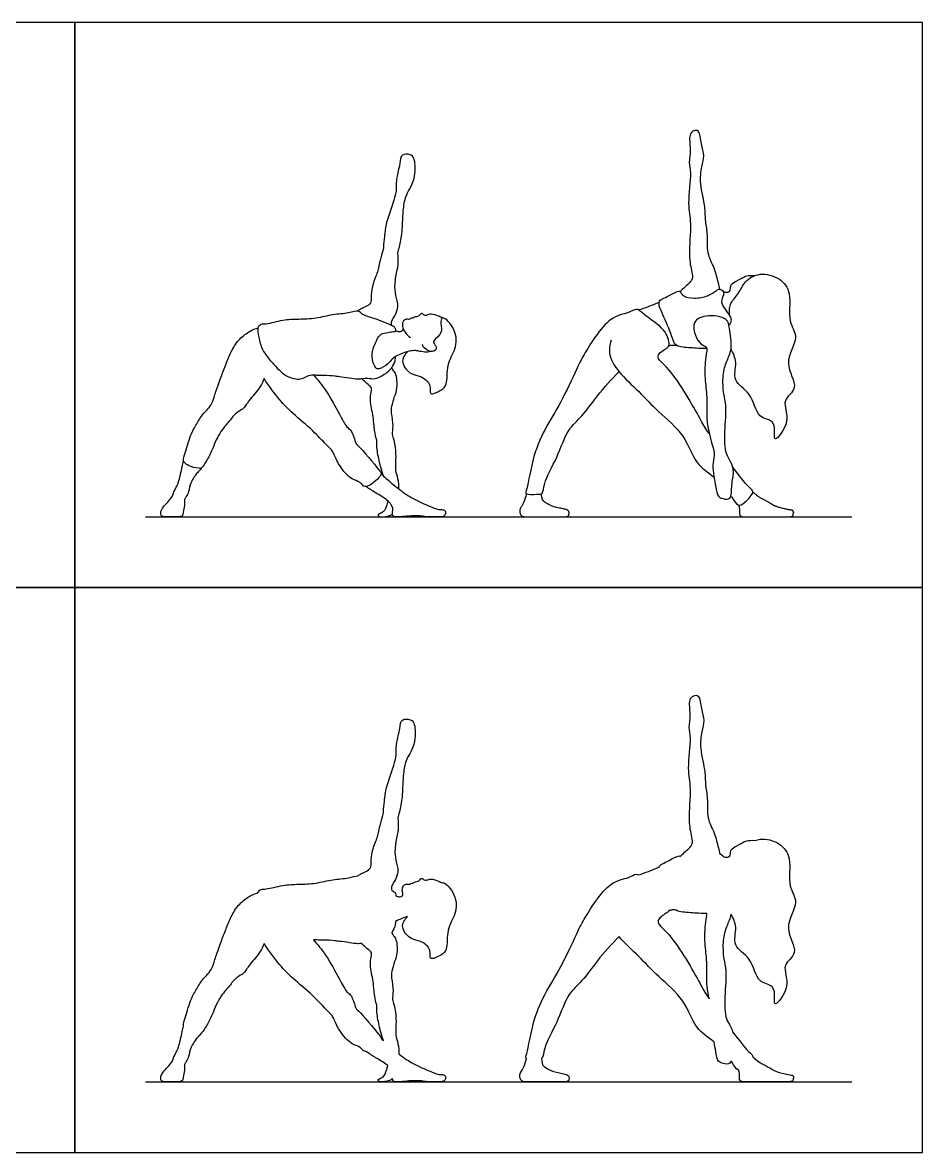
# Model space of a CAD drawing. Header units: millimetres. Extents: x 0.3 to 34.9, y 0.2 to 32.
# Drawn here: x 15.382 to 19.265, y 22.75 to 27.627 of the extents above; entities that cross this region are included whole.
import ezdxf

# ---------------------------------------------------------------- set-up
doc = ezdxf.new("R2010")
doc.units = ezdxf.units.MM
for name, color, linetype, true_color in [('AG-DIAGRAM', 7, 'Continuous', 0xfecc66), ('AG-OUTLINE', 7, 'Continuous', 0x8000ff), ('AG-PEOPLE', 7, 'Continuous', 0x66ccff), ('X-VPRT', 6, 'Continuous', 0xff00ff)]:
    doc.layers.add(name, color=color, linetype=linetype, true_color=true_color)

msp = doc.modelspace()

# ---------------------------------------------------------------- linework, layer by layer
at = {"layer": 'AG-DIAGRAM'}
for points in [[(15.9122, 25.4934), (18.9602, 25.4934)], [(15.9122, 23.055), (18.9602, 23.055)]]:
    msp.add_lwpolyline(points, dxfattribs=at)
at = {"layer": 'AG-OUTLINE'}
for points, knots in [([(18.4389, 23.7788), (18.4483, 23.761), (18.4692, 23.7242), (18.4403, 23.6361), (18.5323, 23.5944), (18.5484, 23.4782), (18.6271, 23.476), (18.6283, 23.4189), (18.624, 23.3697), (18.7037, 23.4727), (18.6497, 23.5599), (18.7415, 23.6097), (18.6567, 23.7194), (18.7401, 23.8309), (18.6789, 23.897), (18.7049, 24.0206), (18.6509, 24.0888), (18.5837, 24.1076), (18.5496, 24.0992), (18.5424, 24.0965), (18.5307, 24.0984), (18.5057, 24.096), (18.4902, 24.0886), (18.4559, 24.0694), (18.4334, 24.0545), (18.4399, 24.0267), (18.4137, 24.0228), (18.4076, 24.0263), (18.4046, 24.0282), (18.4046, 24.0282), (18.4015, 24.0329), (18.3958, 24.0374), (18.3908, 24.0382), (18.3888, 24.0473), (18.3842, 24.0658), (18.3689, 24.1324), (18.3326, 24.1916), (18.3409, 24.2783), (18.3268, 24.3366), (18.3298, 24.3917), (18.3032, 24.4924), (18.3105, 24.5643), (18.3267, 24.6148), (18.3095, 24.6621), (18.3052, 24.7253), (18.2766, 24.7233), (18.2551, 24.7024), (18.2671, 24.6403), (18.2552, 24.5837), (18.2697, 24.5388), (18.2488, 24.4032), (18.2707, 24.3238), (18.2532, 24.188), (18.2693, 24.1142), (18.2776, 24.0785), (18.2378, 24.0453), (18.2262, 24.0334), (18.2195, 24.0276), (18.2182, 24.029), (18.2114, 24.0327), (18.1709, 24.0085), (18.1444, 23.9975), (18.1307, 23.9887), (18.1288, 23.9818), (18.1138, 23.9753), (18.0833, 23.9629), (18.0546, 23.9527), (18.0401, 23.9479), (18.0369, 23.9497), (18.0255, 23.9534), (17.9931, 23.9303), (17.9075, 23.9248), (17.8017, 23.7524), (17.7791, 23.7075), (17.7134, 23.5618), (17.6427, 23.4492), (17.5831, 23.3247), (17.5621, 23.1826), (17.5514, 23.158), (17.5564, 23.1547), (17.5566, 23.1546), (17.5498, 23.1292), (17.5428, 23.1115), (17.5283, 23.0914), (17.5261, 23.0811), (17.5316, 23.0602), (17.5392, 23.055), (17.5644, 23.055), (17.576, 23.055), (17.5973, 23.055), (17.611, 23.055), (17.6447, 23.055), (17.6619, 23.055), (17.6974, 23.055), (17.7114, 23.055), (17.732, 23.055), (17.7378, 23.0576), (17.7403, 23.0683), (17.7406, 23.0726), (17.7391, 23.0789), (17.7371, 23.0816), (17.7301, 23.0863), (17.7187, 23.0893), (17.68, 23.0966), (17.6646, 23.1016), (17.6416, 23.1143), (17.6337, 23.1197), (17.6248, 23.1283), (17.6221, 23.1388), (17.621, 23.1555), (17.6219, 23.1561), (17.6294, 23.1619), (17.6303, 23.2071), (17.6924, 23.3119), (17.7302, 23.4328), (17.7996, 23.4893), (17.8618, 23.5813), (17.9236, 23.6484), (17.9557, 23.6821), (17.9798, 23.6533), (18.044, 23.5959), (18.1242, 23.5069), (18.2424, 23.4125), (18.2799, 23.2846), (18.3398, 23.2476), (18.3657, 23.2264), (18.3682, 23.2123), (18.3756, 23.1763), (18.38, 23.1419), (18.4039, 23.1329), (18.4317, 23.1286), (18.4378, 23.1417), (18.439, 23.1459), (18.4402, 23.1441), (18.4524, 23.1257), (18.4607, 23.109), (18.4709, 23.1061), (18.4715, 23.106), (18.4754, 23.0953), (18.4766, 23.0841), (18.4739, 23.0608), (18.4809, 23.055), (18.5114, 23.055), (18.5367, 23.055), (18.6072, 23.055), (18.6378, 23.055), (18.6899, 23.055), (18.7036, 23.0561), (18.7063, 23.0605), (18.7074, 23.0652), (18.7093, 23.0793), (18.7061, 23.0833), (18.6915, 23.085), (18.6787, 23.0877), (18.642, 23.0965), (18.6276, 23.1019), (18.6067, 23.1146), (18.5942, 23.1215), (18.5652, 23.1365), (18.5498, 23.1476), (18.5333, 23.1623), (18.5338, 23.1696), (18.5173, 23.1784), (18.4729, 23.2348), (18.4461, 23.2708), (18.4439, 23.2789), (18.4353, 23.2998), (18.4126, 23.3277), (18.4107, 23.4246), (18.4218, 23.5353), (18.4055, 23.584), (18.4019, 23.6657), (18.4183, 23.7274), (18.436, 23.7585), (18.4389, 23.7788)], [-9.232709, -9.232709, -9.232709, -9.232709, -8.816146, -8.34968, -7.854106, -7.310148, -6.901055, -6.518451, -6.255367, -5.746633, -5.241429, -4.798398, -4.241406, -3.66549, -3.202718, -2.623836, -2.148425, -1.661022, -1.521802, -1.521802, -1.521802, -1.201617, -0.972755, -0.638397, -0.369403, -0.120614, 0.120223, 0.29506, 0.29506, 0.29506, 0.295128, 0.512042, 0.512042, 0.512042, 0.795388, 1.229609, 1.680398, 2.171607, 2.581164, 2.977135, 3.521919, 3.98087, 4.355635, 4.743714, 5.143145, 5.376771, 5.645102, 6.062963, 6.465157, 6.831313, 7.442397, 7.948613, 8.568732, 9.03376, 9.33476, 9.700409, 9.97672, 9.97672, 9.97672, 10.083552, 10.446502, 10.755161, 10.986295, 10.986295, 10.986295, 11.362346, 11.724807, 11.724807, 11.724807, 11.855042, 12.179419, 12.666929, 13.401673, 13.813617, 14.469376, 15.10159, 15.743461, 16.383491, 16.632626, 16.639993, 16.639993, 16.639993, 16.741322, 16.741322, 16.842652, 16.842652, 16.943981, 16.943981, 17.045311, 17.045311, 17.14664, 17.14664, 17.247969, 17.247969, 17.349299, 17.349299, 17.450628, 17.450628, 17.551958, 17.551958, 17.653287, 17.653287, 17.754617, 17.754617, 17.855946, 17.855946, 17.957276, 17.957276, 18.058605, 18.058605, 18.058605, 18.102104, 18.452321, 19.052555, 19.65561, 20.149787, 20.709744, 21.342875, 21.342875, 21.342875, 21.931955, 22.525971, 23.178611, 23.786052, 24.293208, 24.293208, 24.293208, 24.518967, 24.871801, 25.127131, 25.415093, 25.520709, 25.520709, 25.520709, 25.558315, 25.912846, 25.933534, 25.933534, 25.933534, 26.066283, 26.066283, 26.199033, 26.199033, 26.331782, 26.331782, 26.464531, 26.464531, 26.59728, 26.59728, 26.73003, 26.73003, 26.862779, 26.862779, 26.995528, 26.995528, 27.128278, 27.128278, 27.261027, 27.261027, 27.393776, 27.393776, 27.393776, 27.675054, 28.047511, 28.047511, 28.047511, 28.239722, 28.575543, 29.099434, 29.665831, 30.050382, 30.526105, 30.954971, 31.347179, 31.347179, 31.347179, 31.347179]), ([(16.9753, 23.8806), (16.9742, 23.8841), (16.9728, 23.893), (16.9792, 23.9114), (16.9918, 23.9279), (17.0064, 23.9643), (16.9911, 24.0118), (16.9861, 24.0601), (16.9994, 24.1207), (17.0049, 24.1614), (16.9994, 24.2011), (17.0125, 24.2273), (17.0216, 24.2963), (17.0225, 24.3511), (17.0265, 24.4004), (17.0315, 24.4224), (17.0322, 24.4253), (17.0355, 24.4351), (17.0422, 24.4549), (17.0645, 24.4897), (17.0783, 24.535), (17.0755, 24.6045), (17.0561, 24.6203), (17.0136, 24.6234), (17.0109, 24.5782), (16.9953, 24.5197), (16.9945, 24.5012), (16.995, 24.4756), (16.9936, 24.4567), (16.9895, 24.4419), (16.9761, 24.3921), (16.9496, 24.3266), (16.9442, 24.2689), (16.9386, 24.2253), (16.941, 24.2151), (16.935, 24.203), (16.9236, 24.1609), (16.9191, 24.1296), (16.9111, 24.1053), (16.8883, 24.0502), (16.8857, 24.0051), (16.8875, 23.9766), (16.8625, 23.9617), (16.8446, 23.9547), (16.8324, 23.9467), (16.8278, 23.9433), (16.8179, 23.944), (16.7833, 23.9312), (16.7203, 23.9304), (16.6479, 23.9095), (16.5729, 23.9074), (16.5072, 23.9064), (16.4354, 23.8849), (16.4113, 23.8879), (16.3999, 23.8784), (16.3977, 23.8713), (16.3976, 23.8711), (16.3794, 23.8653), (16.3446, 23.8483), (16.3021, 23.8075), (16.2756, 23.7549), (16.2545, 23.7009), (16.2321, 23.6432), (16.2084, 23.5735), (16.2042, 23.5527), (16.1835, 23.5204), (16.1596, 23.5002), (16.1322, 23.4552), (16.1057, 23.4107), (16.0831, 23.3273), (16.0749, 23.3037), (16.0762, 23.297), (16.0768, 23.2954), (16.0748, 23.2878), (16.0697, 23.2693), (16.0565, 23.2065), (16.0506, 23.1949), (16.0434, 23.1791), (16.0327, 23.1607), (16.0286, 23.1372), (15.9797, 23.0916), (15.9773, 23.07), (15.9793, 23.06), (15.9873, 23.0547), (16.0201, 23.0552), (16.069, 23.0546), (16.0738, 23.0658), (16.0826, 23.1116), (16.0801, 23.1323), (16.0886, 23.1428), (16.1006, 23.1648), (16.1052, 23.2058), (16.1388, 23.2501), (16.1453, 23.2545), (16.1518, 23.265), (16.1539, 23.2657), (16.1589, 23.2694), (16.1749, 23.2968), (16.1984, 23.3374), (16.2286, 23.4198), (16.2729, 23.4654), (16.289, 23.4892), (16.3178, 23.5152), (16.3341, 23.5173), (16.3608, 23.5621), (16.4106, 23.616), (16.4193, 23.6401), (16.4237, 23.6519), (16.444, 23.6198), (16.4909, 23.5584), (16.5468, 23.5), (16.6347, 23.4297), (16.6872, 23.3706), (16.7155, 23.3452), (16.7254, 23.3267), (16.7472, 23.2738), (16.7992, 23.2146), (16.8369, 23.2091), (16.8496, 23.1888), (16.8594, 23.1861), (16.8637, 23.1863), (16.8773, 23.1771), (16.9065, 23.1571), (16.9444, 23.1367), (16.9567, 23.1257), (16.9578, 23.1247), (16.9526, 23.1026), (16.9476, 23.0885), (16.9382, 23.0767), (16.9326, 23.0725), (16.9196, 23.0678), (16.9163, 23.0653), (16.9161, 23.0602), (16.9172, 23.0583), (16.922, 23.0556), (16.9268, 23.055), (16.9414, 23.055), (16.9486, 23.0558), (16.9631, 23.059), (16.9707, 23.0623), (16.9787, 23.0673), (16.9788, 23.0646), (16.9802, 23.056), (16.9959, 23.0539), (17.0322, 23.0567), (17.0666, 23.0604), (17.1046, 23.0594), (17.1304, 23.054), (17.1655, 23.0557), (17.1903, 23.0547), (17.2044, 23.0578), (17.2093, 23.0811), (17.1944, 23.0874), (17.178, 23.0855), (17.1563, 23.0935), (17.1221, 23.108), (17.0863, 23.1241), (17.0479, 23.1439), (17.0175, 23.1662), (17.0059, 23.1752), (17.0057, 23.19), (17.004, 23.2201), (16.9889, 23.2573), (16.9963, 23.3151), (16.9877, 23.3853), (16.9749, 23.4105), (16.9846, 23.4478), (16.9727, 23.5019), (16.9735, 23.5316), (16.9876, 23.5759), (17.0006, 23.6102), (16.9964, 23.6763), (16.9784, 23.6893), (16.9757, 23.6982), (16.9754, 23.6998), (16.9757, 23.7002), (16.9814, 23.7089), (16.9908, 23.7279), (16.9911, 23.7411), (16.9912, 23.7468), (16.9969, 23.7502), (17.0141, 23.7587), (17.0321, 23.7652), (17.0428, 23.7681), (17.0316, 23.7557), (17.0074, 23.7216), (17.0588, 23.6659), (17.0991, 23.6663), (17.1493, 23.6281), (17.1316, 23.5738), (17.1911, 23.6026), (17.2177, 23.6255), (17.2091, 23.7142), (17.2542, 23.7782), (17.2574, 23.8594), (17.2052, 23.9179), (17.194, 23.9136), (17.1934, 23.9132), (17.1882, 23.9162), (17.1764, 23.9219), (17.1457, 23.9331), (17.128, 23.9262), (17.1187, 23.9226), (17.1066, 23.9334), (17.1006, 23.9331), (17.0931, 23.9243), (17.09, 23.9199), (17.0765, 23.9182), (17.0703, 23.9162), (17.0667, 23.911), (17.0607, 23.9148), (17.0528, 23.9061), (17.0427, 23.9092), (17.0286, 23.906), (17.0222, 23.8962), (17.0195, 23.8817), (17.0221, 23.8721), (17.0231, 23.8694), (17.0236, 23.8666), (17.0233, 23.8602), (17.0159, 23.8544), (17.0064, 23.8532), (16.9965, 23.8555), (16.9922, 23.8578), (16.9937, 23.8602), (16.9917, 23.8702), (16.9838, 23.8762), (16.9766, 23.8799), (16.9753, 23.8806)], [0.044411, 0.044411, 0.044411, 0.044411, 0.211885, 0.460397, 0.719711, 1.061125, 1.454628, 1.852342, 2.293904, 2.661552, 3.004216, 3.307736, 3.770724, 4.203605, 4.655084, 4.727937, 4.727937, 4.727937, 5.04201, 5.397341, 5.797127, 6.253876, 6.522784, 6.843664, 7.19477, 7.639075, 7.935155, 7.935155, 8.361813, 8.579447, 8.977003, 9.460426, 9.901517, 10.264948, 10.432988, 10.630153, 11.004703, 11.324617, 11.608183, 12.042851, 12.42922, 12.713029, 12.997892, 13.272442, 13.447517, 13.447517, 13.447517, 13.780085, 14.243663, 14.734882, 15.220137, 15.689403, 16.170834, 16.440016, 16.684607, 16.691807, 16.691807, 16.691807, 17.118852, 17.548306, 17.979584, 18.408993, 18.848755, 19.34374, 19.88036, 20.22305, 20.530946, 20.934066, 21.353448, 21.821707, 22.107494, 22.197862, 22.197862, 22.197862, 22.460933, 22.974934, 23.185248, 23.418611, 23.672509, 24.036054, 24.439209, 24.757932, 24.907565, 25.078857, 25.73428, 26.483867, 26.715432, 27.325557, 27.572467, 27.775449, 28.048845, 28.411908, 28.82952, 29.174606, 29.174606, 29.174606, 29.319997, 29.627822, 30.022313, 30.499442, 30.945147, 31.24005, 31.587519, 32.087786, 32.513217, 32.985642, 33.333097, 33.333097, 33.333097, 33.935997, 34.450291, 35.04994, 35.557142, 35.889293, 36.137823, 36.563978, 37.064652, 37.399653, 37.664492, 37.841496, 37.841496, 37.841496, 38.202048, 38.632865, 38.676813, 38.676813, 38.676813, 38.745917, 38.745917, 38.815021, 38.815021, 38.884126, 38.884126, 38.95323, 38.95323, 39.022334, 39.022334, 39.091438, 39.091438, 39.160542, 39.160542, 39.160542, 39.244339, 39.460492, 39.803558, 40.148937, 40.491583, 40.784879, 41.11898, 41.403655, 41.60728, 41.776312, 41.98083, 42.211693, 42.479293, 42.846677, 43.200867, 43.615405, 43.876901, 43.876901, 43.876901, 44.253209, 44.603777, 45.03832, 45.510738, 45.801481, 46.142355, 46.55947, 46.872097, 47.244643, 47.601549, 48.04513, 48.32891, 48.390108, 48.390108, 48.390108, 48.405115, 48.712149, 48.943713, 48.943713, 48.943713, 49.111286, 49.411283, 49.411283, 49.411283, 49.811848, 50.254781, 50.619336, 51.039909, 51.370644, 51.750461, 52.088504, 52.594636, 53.092528, 53.601892, 54.076789, 54.106887, 54.106887, 54.106887, 54.333902, 54.657567, 54.897345, 55.066323, 55.281697, 55.411254, 55.596544, 55.730027, 55.932239, 56.080235, 56.205784, 56.335674, 56.511914, 56.690884, 56.897738, 57.083536, 57.329779, 57.420853, 57.420853, 57.420853, 57.587367, 57.750993, 57.924103, 58.142217, 58.142217, 58.142217, 58.32697, 58.544668, 58.589284, 58.589284, 58.589284, 58.589284]), ([(18.3344, 23.7816), (18.3358, 23.773), (18.3269, 23.7349), (18.3243, 23.6515), (18.3378, 23.5716), (18.3314, 23.4843), (18.3416, 23.4297), (18.3454, 23.4131), (18.3447, 23.4141), (18.324, 23.4451), (18.31, 23.4713), (18.1856, 23.6945), (18.1029, 23.7452), (18.1568, 23.7816), (18.1689, 23.7877), (18.1709, 23.7939), (18.1757, 23.7954), (18.1857, 23.7974), (18.1978, 23.7965), (18.2037, 23.7951), (18.2041, 23.7949), (18.2164, 23.7874), (18.2674, 23.7847), (18.3109, 23.7811), (18.3344, 23.7816)], [-11.355576, -11.355576, -11.355576, -11.355576, -11.07276, -10.562401, -10.076509, -9.523531, -9.259039, -9.259039, -9.259039, -9.244892, -8.775219, -7.931485, -7.467875, -7.106989, -6.877877, -6.877877, -6.877877, -6.66981, -6.441948, -6.441948, -6.441948, -6.427094, -6.013729, -5.562812, -5.562812, -5.562812, -5.562812]), ([(16.9294, 23.2411), (16.9297, 23.2432), (16.9271, 23.2505), (16.84, 23.356), (16.8189, 23.3705), (16.8122, 23.3995), (16.7983, 23.433), (16.7776, 23.4422), (16.7483, 23.5028), (16.6911, 23.6041), (16.6554, 23.6471), (16.6366, 23.6683), (16.6425, 23.6684), (16.652, 23.6663), (16.6842, 23.6678), (16.7271, 23.664), (16.7475, 23.6612), (16.7948, 23.6558), (16.82, 23.6501), (16.8383, 23.6515), (16.8436, 23.652), (16.8501, 23.646), (16.8642, 23.6335), (16.8806, 23.6199), (16.8894, 23.6123), (16.8868, 23.5991), (16.8815, 23.5679), (16.8851, 23.5328), (16.8943, 23.4954), (16.8973, 23.4599), (16.9036, 23.4045), (16.9118, 23.3859), (16.9084, 23.3582), (16.9206, 23.2958), (16.9318, 23.2537), (16.9391, 23.2319), (16.9359, 23.2349), (16.9327, 23.238), (16.9294, 23.2411)], [-3.591018, -3.591018, -3.591018, -3.591018, -3.427291, -2.772657, -2.466203, -2.17216, -1.839195, -1.587182, -1.137919, -0.520694, 0, 0, 0, 0.229003, 0.536762, 1.05438, 1.324553, 1.705661, 2.040953, 2.173715, 2.173715, 2.173715, 2.421133, 2.697085, 2.874028, 3.067018, 3.383786, 3.724611, 4.068982, 4.417261, 4.834544, 5.083862, 5.36831, 5.816162, 6.284473, 6.284473, 6.284473, 6.383674, 6.383674, 6.383674, 6.383674])]:
    msp.add_open_spline(points, degree=3, knots=knots, dxfattribs=at)
at = {"layer": 'AG-PEOPLE'}
for points, knots in [([(18.3908, 26.4766), (18.3888, 26.4857), (18.3842, 26.5042), (18.3689, 26.5708), (18.3326, 26.63), (18.3409, 26.7167), (18.3268, 26.775), (18.3298, 26.8301), (18.3032, 26.9308), (18.3105, 27.0027), (18.3267, 27.0532), (18.3095, 27.1005), (18.3052, 27.1637), (18.2766, 27.1617), (18.2551, 27.1408), (18.2671, 27.0787), (18.2552, 27.0221), (18.2697, 26.9772), (18.2488, 26.8416), (18.2707, 26.7622), (18.2532, 26.6264), (18.2693, 26.5526), (18.2776, 26.5169), (18.2378, 26.4837), (18.2262, 26.4718), (18.2195, 26.466)], [0, 0, 0, 0, 0.283347, 0.717567, 1.168357, 1.659565, 2.069122, 2.465093, 3.009878, 3.468828, 3.843593, 4.231672, 4.631103, 4.864729, 5.13306, 5.550922, 5.953115, 6.319271, 6.930355, 7.436571, 8.05669, 8.521718, 8.822718, 9.188368, 9.464678, 9.464678, 9.464678, 9.464678]), ([(16.9753, 26.319), (16.9742, 26.3225), (16.9728, 26.3314), (16.9792, 26.3498), (16.9918, 26.3663), (17.0064, 26.4027), (16.9911, 26.4502), (16.9861, 26.4985), (16.9994, 26.5591), (17.0049, 26.5998), (16.9994, 26.6395), (17.0125, 26.6657), (17.0216, 26.7347), (17.0225, 26.7895), (17.0265, 26.8388), (17.0315, 26.8608), (17.0322, 26.8637), (17.0355, 26.8735), (17.0422, 26.8933), (17.0645, 26.9281), (17.0783, 26.9734), (17.0755, 27.0429), (17.0561, 27.0587), (17.0136, 27.0618), (17.0109, 27.0166), (16.9953, 26.9581), (16.9945, 26.9396), (16.995, 26.914), (16.9936, 26.8951), (16.9895, 26.8803), (16.9761, 26.8305), (16.9496, 26.765), (16.9442, 26.7073), (16.9386, 26.6637), (16.941, 26.6535), (16.935, 26.6414), (16.9236, 26.5993), (16.9191, 26.568), (16.9111, 26.5437), (16.8883, 26.4886), (16.8857, 26.4435), (16.8875, 26.415), (16.8625, 26.4001), (16.8446, 26.3931), (16.8324, 26.3851), (16.8278, 26.3817)], [0.044411, 0.044411, 0.044411, 0.044411, 0.211885, 0.460397, 0.719711, 1.061125, 1.454628, 1.852342, 2.293904, 2.661552, 3.004216, 3.307736, 3.770724, 4.203605, 4.655084, 4.727937, 4.727937, 4.727937, 5.04201, 5.397341, 5.797127, 6.253876, 6.522784, 6.843664, 7.19477, 7.639075, 7.935155, 7.935155, 8.361813, 8.579447, 8.977003, 9.460426, 9.901517, 10.264948, 10.432988, 10.630153, 11.004703, 11.324617, 11.608183, 12.042851, 12.42922, 12.713029, 12.997892, 13.272442, 13.447517, 13.447517, 13.447517, 13.447517]), ([(18.4046, 26.4666), (18.4076, 26.4647), (18.4137, 26.4612), (18.4399, 26.4651), (18.4334, 26.4929), (18.4559, 26.5078), (18.4902, 26.527), (18.5057, 26.5344), (18.5307, 26.5368), (18.5424, 26.5349)], [0, 0, 0, 0, 0.174837, 0.415674, 0.664463, 0.933457, 1.267814, 1.496677, 1.816862, 1.816862, 1.816862, 1.816862]), ([(18.4352, 26.3578), (18.4316, 26.3751), (18.4289, 26.4145), (18.4748, 26.4563), (18.4956, 26.5127), (18.5647, 26.5513), (18.6509, 26.5272), (18.7049, 26.459), (18.6789, 26.3354), (18.7401, 26.2693), (18.6567, 26.1578), (18.7415, 26.0481), (18.6497, 25.9983), (18.7037, 25.9111), (18.624, 25.8081), (18.6283, 25.8573), (18.6271, 25.9144), (18.5484, 25.9166), (18.5323, 26.0328), (18.4403, 26.0745), (18.4692, 26.1626), (18.4483, 26.1994), (18.4389, 26.2172)], [0, 0, 0, 0, 0.390075, 0.798509, 1.208991, 1.661022, 2.148425, 2.623836, 3.202718, 3.66549, 4.241406, 4.798398, 5.241429, 5.746633, 6.255367, 6.518451, 6.901055, 7.310148, 7.854106, 8.34968, 8.816146, 9.232709, 9.232709, 9.232709, 9.232709]), ([(18.3344, 26.22), (18.3109, 26.2195), (18.2674, 26.2231), (18.2007, 26.2267), (18.1883, 26.2589), (18.1584, 26.3419), (18.1179, 26.4189), (18.144, 26.4357), (18.1709, 26.4469), (18.2139, 26.4725), (18.2219, 26.4637), (18.2321, 26.4433), (18.283, 26.4349), (18.3378, 26.4438), (18.3749, 26.4687), (18.3898, 26.4805), (18.4069, 26.4671), (18.4092, 26.4504), (18.3862, 26.4176), (18.4366, 26.3635), (18.4416, 26.3388), (18.4344, 26.3254), (18.43, 26.3205)], [0, 0, 0, 0, 0.450917, 0.864282, 1.150781, 1.669598, 2.147447, 2.392611, 2.701269, 3.06422, 3.217748, 3.455539, 3.828332, 4.236771, 4.590793, 4.804258, 5.028083, 5.235651, 5.542867, 5.983539, 6.24751, 6.485198, 6.485198, 6.485198, 6.485198]), ([(17.143, 26.2078), (17.1367, 26.2057), (17.1237, 26.2022), (17.0965, 26.2081), (17.0774, 26.212), (17.049, 26.2095), (17.0107, 26.1963), (16.9852, 26.1826), (16.9699, 26.1676), (16.9617, 26.1529), (16.9211, 26.1296), (16.9036, 26.1347), (16.8871, 26.1749), (16.893, 26.2186), (16.9093, 26.2551), (16.9256, 26.2855), (16.958, 26.2894), (16.9803, 26.2935), (16.9947, 26.294), (16.9917, 26.3086), (16.9787, 26.3185), (16.9411, 26.3334), (16.9024, 26.3504), (16.8475, 26.3628), (16.8331, 26.3883), (16.7852, 26.3696), (16.7203, 26.3688), (16.6479, 26.3479), (16.5729, 26.3458), (16.5072, 26.3448), (16.4354, 26.3233), (16.4113, 26.3263), (16.392, 26.3104), (16.4023, 26.2662), (16.4132, 26.2126), (16.4657, 26.1506), (16.5225, 26.0916), (16.5878, 26.0848), (16.6078, 26.1028), (16.6372, 26.108), (16.6519, 26.1046), (16.6842, 26.1062), (16.7271, 26.1024), (16.7475, 26.0996), (16.7948, 26.0942), (16.8271, 26.0869), (16.8722, 26.0951), (16.9035, 26.0844), (16.9567, 26.116), (16.9762, 26.1368), (16.9908, 26.1663), (16.9911, 26.1795), (16.9912, 26.1852)], [0, 0, 0, 0, 0.251469, 0.544616, 0.795058, 1.089358, 1.461347, 1.787149, 1.787149, 2.076457, 2.4492, 2.666225, 3.020452, 3.399694, 3.75836, 4.076719, 4.388433, 4.664969, 4.850025, 5.034779, 5.252477, 5.592246, 5.993753, 6.408714, 6.678393, 7.050945, 7.514522, 8.005742, 8.490997, 8.960263, 9.441694, 9.710875, 9.955467, 10.318686, 10.739494, 11.245968, 11.761474, 12.189901, 12.47578, 12.769887, 13.000593, 13.308352, 13.825969, 14.096142, 14.477251, 14.812542, 15.182742, 15.505958, 15.925445, 16.245594, 16.552628, 16.784192, 16.784192, 16.784192, 16.784192]), ([(18.3454, 25.8515), (18.3447, 25.8525), (18.324, 25.8835), (18.31, 25.9097), (18.1856, 26.1329), (18.1029, 26.1836), (18.1574, 26.2203), (18.1776, 26.2304), (18.1612, 26.301), (18.087, 26.348), (18.0507, 26.3792), (18.0294, 26.3946), (17.9931, 26.3687), (17.9075, 26.3632), (17.8017, 26.1908), (17.7791, 26.1459), (17.7134, 26.0002), (17.6427, 25.8876), (17.5831, 25.7631), (17.5621, 25.621), (17.5473, 25.5869), (17.6011, 25.5923), (17.6292, 25.5904), (17.6303, 25.6455), (17.6924, 25.7503), (17.7302, 25.8712), (17.7996, 25.9277), (17.8618, 26.0197), (17.9236, 26.0868), (17.9557, 26.1205)], [6.703184, 6.703184, 6.703184, 6.703184, 6.717331, 7.187005, 8.030738, 8.494348, 8.855234, 9.094953, 9.509719, 10.019885, 10.390871, 10.634675, 10.959052, 11.446562, 12.181306, 12.59325, 13.249009, 13.881223, 14.523094, 15.163124, 15.412259, 15.767928, 16.02922, 16.379437, 16.979671, 17.582726, 18.076904, 18.636861, 19.269991, 19.269991, 19.269991, 19.269991]), ([(18.0401, 26.3863), (18.0546, 26.3911), (18.0833, 26.4013), (18.1138, 26.4137), (18.1288, 26.4202)], [0, 0, 0, 0, 0.3624604, 0.7385114, 0.7385114, 0.7385114, 0.7385114]), ([(17.1934, 26.3516), (17.1882, 26.3546), (17.1764, 26.3603), (17.1457, 26.3715), (17.128, 26.3646), (17.1187, 26.361), (17.1066, 26.3718), (17.1006, 26.3715), (17.0931, 26.3627), (17.09, 26.3583), (17.0765, 26.3566), (17.0703, 26.3546), (17.0667, 26.3494), (17.0607, 26.3532), (17.0528, 26.3445), (17.0427, 26.3476), (17.0286, 26.3444), (17.0222, 26.3346), (17.0185, 26.3144), (17.032, 26.2891), (17.0467, 26.2734), (17.0554, 26.267)], [0.030168, 0.030168, 0.030168, 0.030168, 0.257183, 0.580848, 0.820625, 0.989603, 1.204978, 1.334535, 1.519825, 1.653308, 1.855519, 2.003515, 2.129064, 2.258954, 2.435194, 2.614165, 2.821018, 3.006816, 3.253059, 3.551198, 3.873455, 3.873455, 3.873455, 3.873455]), ([(17.0428, 26.2065), (17.0316, 26.1941), (17.0074, 26.16), (17.0588, 26.1043), (17.0991, 26.1047), (17.1493, 26.0665), (17.1316, 26.0122), (17.1911, 26.041), (17.2177, 26.0639), (17.2091, 26.1526), (17.2542, 26.2166), (17.2574, 26.2978), (17.1918, 26.3712), (17.184, 26.3239), (17.1972, 26.2879), (17.1572, 26.2563), (17.1533, 26.2481), (17.1566, 26.2408), (17.1591, 26.2385), (17.1625, 26.2357), (17.1681, 26.2282), (17.1666, 26.2124), (17.1466, 26.2047), (17.1269, 26.2132), (17.106, 26.2304), (17.1081, 26.2366), (17.1085, 26.2391)], [0, 0, 0, 0, 0.400565, 0.843498, 1.208052, 1.628626, 1.959361, 2.339178, 2.677221, 3.183353, 3.681245, 4.190609, 4.665506, 4.955148, 5.306386, 5.68357, 5.845082, 6.024697, 6.024697, 6.024697, 6.229864, 6.436073, 6.675127, 6.942229, 7.223252, 7.376944, 7.376944, 7.376944, 7.376944]), ([(18.3326, 26.2254), (18.3287, 26.2315), (18.3018, 26.2327), (18.2584, 26.332), (18.3298, 26.3699), (18.4264, 26.354), (18.4316, 26.3059), (18.4474, 26.2166), (18.4184, 26.1663), (18.4019, 26.1041), (18.4055, 26.0224), (18.4218, 25.9737), (18.4107, 25.863), (18.4126, 25.7661), (18.4391, 25.7337), (18.455, 25.6851), (18.4389, 25.6347), (18.4445, 25.565), (18.4039, 25.5713), (18.38, 25.5803), (18.3741, 25.6265), (18.3539, 25.715), (18.3714, 25.7576), (18.3567, 25.8069), (18.3301, 25.9043), (18.3378, 26.01), (18.3243, 26.0899), (18.327, 26.1778), (18.3374, 26.2179), (18.3326, 26.2254)], [0, 0, 0, 0, 0.282761, 0.784763, 1.215107, 1.713776, 2.060329, 2.562146, 2.965516, 3.394382, 3.870105, 4.254656, 4.821053, 5.344944, 5.680765, 6.045284, 6.449256, 6.854276, 7.142238, 7.397568, 7.750402, 8.263095, 8.615161, 8.983939, 9.523531, 10.076509, 10.562401, 11.07276, 11.424172, 11.424172, 11.424172, 11.424172]), ([(16.6366, 26.1067), (16.6554, 26.0855), (16.6911, 26.0425), (16.7483, 25.9412), (16.7776, 25.8806), (16.7983, 25.8714), (16.8122, 25.8379), (16.8189, 25.8089), (16.84, 25.7944), (16.9271, 25.6889), (16.9303, 25.68), (16.925, 25.6676), (16.8951, 25.6387), (16.8686, 25.6228), (16.8503, 25.6261), (16.8369, 25.6475), (16.7992, 25.653), (16.7472, 25.7122), (16.7254, 25.7651), (16.7155, 25.7836), (16.6872, 25.809), (16.6347, 25.8681), (16.5468, 25.9384), (16.4909, 25.9968), (16.444, 26.0582), (16.4237, 26.0903), (16.4193, 26.0785), (16.4106, 26.0544), (16.3608, 26.0005), (16.3341, 25.9557), (16.3178, 25.9536), (16.289, 25.9276), (16.2729, 25.9038), (16.2286, 25.8582), (16.1984, 25.7758), (16.1749, 25.7352), (16.1588, 25.7076), (16.1515, 25.7025), (16.1381, 25.7023), (16.0985, 25.7116), (16.079, 25.728), (16.074, 25.7396), (16.0831, 25.7657), (16.1057, 25.8491), (16.1322, 25.8936), (16.1596, 25.9386), (16.1835, 25.9588), (16.2042, 25.9911), (16.2084, 26.0119), (16.2321, 26.0816), (16.2545, 26.1393), (16.2756, 26.1933), (16.3021, 26.2459), (16.3446, 26.2867), (16.3794, 26.3037), (16.3976, 26.3095)], [0, 0, 0, 0, 0.520694, 1.137919, 1.587182, 1.839195, 2.17216, 2.466203, 2.772657, 3.427291, 3.591018, 3.777801, 4.146024, 4.460436, 4.681889, 4.946729, 5.281729, 5.782404, 6.208559, 6.457088, 6.789239, 7.296441, 7.896091, 8.410385, 9.013284, 9.013284, 9.013284, 9.360739, 9.833164, 10.258596, 10.758862, 11.106331, 11.401235, 11.84694, 12.324069, 12.718559, 13.026384, 13.18002, 13.377302, 13.740675, 14.022787, 14.203289, 14.489076, 14.957335, 15.376718, 15.779837, 16.087733, 16.430423, 16.967043, 17.462029, 17.901791, 18.3312, 18.762477, 19.191931, 19.618976, 19.618976, 19.618976, 19.618976]), ([(17.0231, 26.3078), (17.0236, 26.305), (17.0233, 26.2986), (17.0159, 26.2928), (17.0064, 26.2916), (16.9965, 26.2939), (16.9922, 26.2962)], [0, 0, 0, 0, 0.1665139, 0.3301399, 0.5032498, 0.7213636, 0.7213636, 0.7213636, 0.7213636]), ([(17.9212, 26.2558), (17.9151, 26.2355), (17.9087, 26.1892), (17.9534, 26.1152), (18.044, 26.0343), (18.1242, 25.9453), (18.2424, 25.8509), (18.2799, 25.723), (18.3398, 25.686), (18.3657, 25.6648)], [0, 0, 0, 0, 0.427, 0.912103, 1.501183, 2.095199, 2.747839, 3.35528, 3.862436, 3.862436, 3.862436, 3.862436]), ([(18.1709, 26.2323), (18.1757, 26.2338), (18.1857, 26.2358), (18.1978, 26.2349), (18.2037, 26.2335)], [0, 0, 0, 0, 0.2080665, 0.4359287, 0.4359287, 0.4359287, 0.4359287]), ([(17.0059, 25.6136), (17.0057, 25.6284), (17.004, 25.6585), (16.9889, 25.6957), (16.9963, 25.7535), (16.9877, 25.8237), (16.9749, 25.8489), (16.9846, 25.8862), (16.9727, 25.9403), (16.9735, 25.97), (16.9876, 26.0143), (17.0006, 26.0486), (16.9964, 26.1147), (16.9784, 26.1277), (16.9757, 26.1366), (16.9754, 26.1382)], [0, 0, 0, 0, 0.376308, 0.726875, 1.161419, 1.633836, 1.924579, 2.265453, 2.682569, 2.995195, 3.367742, 3.724648, 4.168229, 4.452009, 4.513206, 4.513206, 4.513206, 4.513206]), ([(16.9391, 25.6703), (16.9318, 25.6921), (16.9206, 25.7342), (16.9084, 25.7966), (16.9118, 25.8243), (16.9036, 25.8429), (16.8973, 25.8983), (16.8943, 25.9338), (16.8851, 25.9712), (16.8815, 26.0063), (16.8868, 26.0375), (16.8894, 26.0507), (16.8806, 26.0583), (16.8642, 26.0719), (16.8501, 26.0844), (16.8436, 26.0904)], [0, 0, 0, 0, 0.468311, 0.916163, 1.200611, 1.449929, 1.867212, 2.215491, 2.559862, 2.900688, 3.217456, 3.410446, 3.587388, 3.86334, 4.110759, 4.110759, 4.110759, 4.110759]), ([(16.1518, 25.7034), (16.1453, 25.6929), (16.1388, 25.6885), (16.1052, 25.6442), (16.1006, 25.6032), (16.0886, 25.5812), (16.0801, 25.5707), (16.0826, 25.55), (16.0738, 25.5042), (16.069, 25.493), (16.0201, 25.4936), (15.9873, 25.4931), (15.9793, 25.4984), (15.9773, 25.5084), (15.9797, 25.53), (16.0286, 25.5756), (16.0327, 25.5991), (16.0434, 25.6175), (16.0506, 25.6333), (16.0565, 25.6449), (16.0697, 25.7077), (16.0748, 25.7262), (16.0768, 25.7338)], [0, 0, 0, 0, 0.345086, 0.762699, 1.125761, 1.399157, 1.602139, 1.849049, 2.459174, 2.690739, 3.440327, 4.095749, 4.267041, 4.416674, 4.735397, 5.138552, 5.502097, 5.755995, 5.989358, 6.199673, 6.713673, 6.976744, 6.976744, 6.976744, 6.976744]), ([(18.439, 25.5843), (18.4402, 25.5825), (18.4524, 25.5641), (18.4663, 25.536), (18.5007, 25.5538), (18.5442, 25.603), (18.5186, 25.6152), (18.4729, 25.6732), (18.4461, 25.7092)], [4.421471, 4.421471, 4.421471, 4.421471, 4.459078, 4.813609, 5.113574, 5.510206, 5.810358, 6.182816, 6.182816, 6.182816, 6.182816]), ([(16.9294, 25.6795), (16.9438, 25.6657), (16.9729, 25.6394), (17.0384, 25.5872), (17.0863, 25.5625), (17.1221, 25.5464), (17.1563, 25.5319), (17.178, 25.5239), (17.1944, 25.5258), (17.2093, 25.5195), (17.2044, 25.4962), (17.1903, 25.4931), (17.1655, 25.4941), (17.1304, 25.4924), (17.1046, 25.4978), (17.0666, 25.4988), (17.0322, 25.4951), (16.9959, 25.4923), (16.9747, 25.4952), (16.9825, 25.5323), (16.9707, 25.5477), (16.9552, 25.5693), (16.9065, 25.5955), (16.8773, 25.6155), (16.8637, 25.6247)], [0, 0, 0, 0, 0.437138, 0.953105, 1.367643, 1.721833, 2.089217, 2.356817, 2.58768, 2.792198, 2.96123, 3.164855, 3.44953, 3.783631, 4.076927, 4.419573, 4.764952, 5.108017, 5.324171, 5.636423, 5.882401, 6.165044, 6.595862, 6.956413, 6.956413, 6.956413, 6.956413])]:
    msp.add_open_spline(points, degree=3, knots=knots, dxfattribs=at)
for points in [[(16.9578, 25.5631), (16.95, 25.5299), (16.9358, 25.5121), (16.9163, 25.505), (16.916, 25.4974), (16.9231, 25.4934), (16.945, 25.4934), (16.9667, 25.4982), (16.9787, 25.5057)], [(17.5566, 25.593), (17.5464, 25.555), (17.5247, 25.5247), (17.5329, 25.4934), (17.5707, 25.4934), (17.6026, 25.4934), (17.6531, 25.4934), (17.7062, 25.4934), (17.7371, 25.4934), (17.7409, 25.5094), (17.7388, 25.5188), (17.7284, 25.5259), (17.6703, 25.5368), (17.6359, 25.5559), (17.6226, 25.5689), (17.621, 25.5939)], [(18.4715, 25.5444), (18.4773, 25.5283), (18.4733, 25.4934), (18.519, 25.4934), (18.6248, 25.4934), (18.7029, 25.4934), (18.7069, 25.5), (18.7098, 25.5213), (18.6878, 25.5239), (18.6328, 25.5371), (18.6014, 25.5562), (18.558, 25.5786), (18.5333, 25.6007)]]:
    msp.add_open_spline(points, degree=2, dxfattribs=at)
at = {"layer": 'X-VPRT'}
for points in [[(11.3402, 27.627), (11.3402, 25.1886), (15.6074, 25.1886), (15.6074, 27.627)], [(15.6074, 27.627), (15.6074, 25.1886), (19.265, 25.1886), (19.265, 27.627)], [(11.3402, 25.1886), (11.3402, 22.7502), (15.6074, 22.7502), (15.6074, 25.1886)], [(15.6074, 25.1886), (15.6074, 22.7502), (19.265, 22.7502), (19.265, 25.1886)]]:
    msp.add_lwpolyline(points, close=True, dxfattribs=at)

doc.saveas('drawing.dxf')
